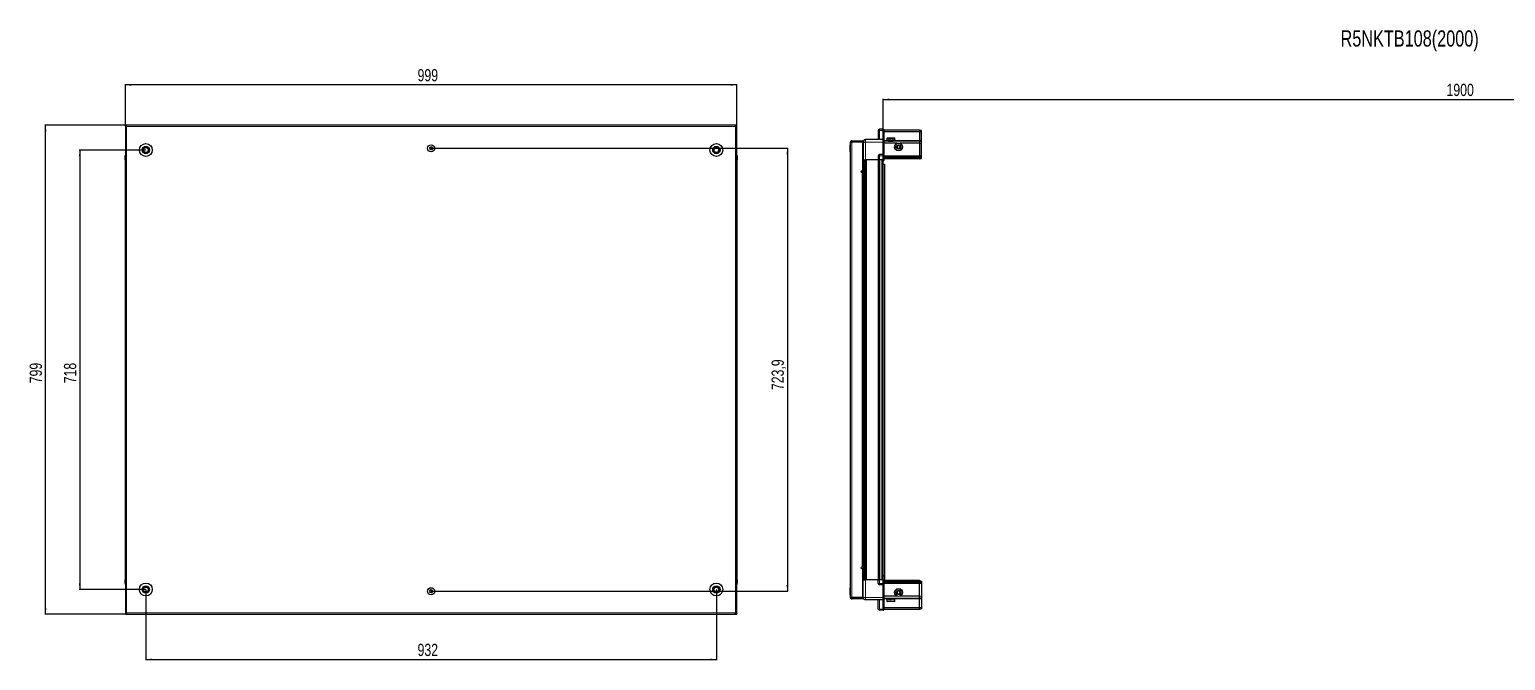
# Model space of a CAD drawing. Header units: millimetres. Extents: x 1415 to 5954, y -1388 to 1732.
# Drawn here: x 1415 to 3826, y 701 to 1732 of the extents above; entities that cross this region are included whole.
import ezdxf

# ---------------------------------------------------------------- set-up
doc = ezdxf.new("R2010")
doc.units = ezdxf.units.MM
doc.layers.add('FORMAT', color=7, linetype='Continuous')
doc.styles.add('SLDTEXTSTYLE0', font='TXT', dxfattribs={"width": 0.75})
doc.dimstyles.new('SLDDIMSTYLE0', dxfattribs={"dimtxt": 20, "dimasz": 10, "dimexe": 0, "dimexo": 0.0625, "dimgap": 5, "dimtad": 2, "dimdec": 1, "dimrnd": 1e-09, "dimzin": 12, "dimdsep": 46, "dimtxsty": 'SLDTEXTSTYLE0', "dimsah": 1, "dimcen": 0.09, "dimadec": 0, "dimazin": 3, "dimtfac": 1, "dimtofl": 0, "dimtmove": 0, "dimatfit": 3, "dimfxl": 0, "dimfrac": 2, "dimtolj": 1, "dimtzin": 12, "dimarcsym": 0})

# ---------------------------------------------------------------- blocks, each defined once
blk = doc.blocks.new('_D')
at = {"layer": 'FORMAT'}
for p, q in [((1571.3, 1575.8), (1439.8, 1575.8)), ((1440.8, 776.8), (1440.8, 1575.8)), ((1571.3, 776.8), (1439.8, 776.8))]:
    blk.add_line(p, q, dxfattribs=at)
for points in [[(1440.8, 1575.8), (1439.3, 1565.8), (1442.4, 1565.8)], [(1440.8, 776.8), (1442.4, 786.8), (1439.3, 786.8)]]:
    blk.add_solid(points, dxfattribs=at)
at = {"layer": 'FORMAT', "insert": (1415, 1154.2), "char_height": 20, "attachment_point": 1, "rotation": 90, "style": 'SLDTEXTSTYLE0'}
blk.add_mtext('799', dxfattribs=at)
blk = doc.blocks.new('_D_1')
at = {"layer": 'FORMAT'}
for p, q in [((1571.3, 1575.8), (1571.3, 1642.8)), ((2570.3, 1641.8), (1571.3, 1641.8)), ((2570.3, 1575.8), (2570.3, 1642.8))]:
    blk.add_line(p, q, dxfattribs=at)
for points in [[(1571.3, 1641.8), (1581.3, 1640.3), (1581.3, 1643.4)], [(2570.3, 1641.8), (2560.3, 1643.4), (2560.3, 1640.3)]]:
    blk.add_solid(points, dxfattribs=at)
at = {"layer": 'FORMAT', "insert": (2048.7, 1667.6), "char_height": 20, "attachment_point": 1, "style": 'SLDTEXTSTYLE0'}
blk.add_mtext('999', dxfattribs=at)
blk = doc.blocks.new('_D_2')
at = {"layer": 'FORMAT'}
for p, q in [((1604.8, 817.3), (1604.8, 701.8)), ((2536.8, 817.3), (2536.8, 701.8)), ((1604.8, 702.8), (2536.8, 702.8))]:
    blk.add_line(p, q, dxfattribs=at)
for points in [[(1604.8, 702.8), (1614.8, 701.3), (1614.8, 704.4)], [(2536.8, 702.8), (2526.8, 704.4), (2526.8, 701.3)]]:
    blk.add_solid(points, dxfattribs=at)
at = {"layer": 'FORMAT', "insert": (2048.7, 728.6), "char_height": 20, "attachment_point": 1, "style": 'SLDTEXTSTYLE0'}
blk.add_mtext('932', dxfattribs=at)
blk = doc.blocks.new('_D_3')
at = {"layer": 'FORMAT'}
for p, q in [((2070.8, 1538.3), (2653.8, 1538.3)), ((2652.8, 1538.3), (2652.8, 814.5)), ((2070.8, 814.5), (2653.8, 814.5))]:
    blk.add_line(p, q, dxfattribs=at)
for points in [[(2652.8, 1538.3), (2651.3, 1528.3), (2654.4, 1528.3)], [(2652.8, 814.5), (2654.4, 824.5), (2651.3, 824.5)]]:
    blk.add_solid(points, dxfattribs=at)
at = {"layer": 'FORMAT', "insert": (2627, 1143.1), "char_height": 20, "attachment_point": 1, "rotation": 90, "style": 'SLDTEXTSTYLE0'}
blk.add_mtext('723,9', dxfattribs=at)
blk = doc.blocks.new('_D_4')
at = {"layer": 'FORMAT'}
for p, q in [((1604.8, 1535.3), (1495.8, 1535.3)), ((1496.8, 1535.3), (1496.8, 817.3)), ((1604.8, 817.3), (1495.8, 817.3))]:
    blk.add_line(p, q, dxfattribs=at)
for points in [[(1496.8, 1535.3), (1495.3, 1525.3), (1498.4, 1525.3)], [(1496.8, 817.3), (1498.4, 827.3), (1495.3, 827.3)]]:
    blk.add_solid(points, dxfattribs=at)
at = {"layer": 'FORMAT', "insert": (1471, 1154.2), "char_height": 20, "attachment_point": 1, "rotation": 90, "style": 'SLDTEXTSTYLE0'}
blk.add_mtext('718', dxfattribs=at)
blk = doc.blocks.new('_D_5')
at = {"layer": 'FORMAT'}
for p, q in [((2809.3, 1519.3), (2809.3, 1618.8)), ((2809.3, 1617.8), (4709.3, 1617.8)), ((4709.3, 1519.3), (4709.3, 1618.8))]:
    blk.add_line(p, q, dxfattribs=at)
for points in [[(2809.3, 1617.8), (2819.3, 1616.3), (2819.3, 1619.4)], [(4709.3, 1617.8), (4699.3, 1619.4), (4699.3, 1616.3)]]:
    blk.add_solid(points, dxfattribs=at)
at = {"layer": 'FORMAT', "insert": (3729.7, 1643.6), "char_height": 20, "attachment_point": 1, "style": 'SLDTEXTSTYLE0'}
blk.add_mtext('1900', dxfattribs=at)

msp = doc.modelspace()

# ---------------------------------------------------------------- linework, layer by layer
at = {"color": 7, "linetype": 'Continuous', "lineweight": 25}
for p, q in [((1571.32, 1574.32), (1571.32, 1575.82)), ((1573.42, 1575.82), (1571.32, 1575.82)), ((1571.32, 1574.32), (1573.42, 1574.32)), ((1571.32, 1574.32), (1571.32, 1573.72)), ((1571.32, 1573.72), (1571.32, 778.92)), ((1571.32, 1573.72), (1573.42, 1573.72)), ((2568.22, 1575.82), (1573.42, 1575.82)), ((1573.42, 1575.82), (1573.42, 1573.72)), ((2568.22, 1573.72), (2568.22, 1575.82)), ((2570.32, 1575.82), (2568.22, 1575.82)), ((2568.22, 1574.32), (2570.32, 1574.32)), ((2568.22, 1573.72), (2570.32, 1573.72)), ((2570.32, 1574.32), (2570.32, 1575.82)), ((2570.32, 1573.72), (2570.32, 1574.32)), ((2570.32, 778.92), (2570.32, 1573.72)), ((2809.43, 1569.32), (2803.43, 1569.32)), ((2809.43, 1569.32), (2809.76, 1569.32)), ((2809.43, 1569.32), (2809.43, 1567.32)), ((2810.63, 1568.82), (2809.76, 1569.32)), ((2810.63, 1567.32), (2810.63, 1568.82)), ((2868.93, 1567.82), (2810.63, 1567.82)), ((2868.93, 1567.82), (2868.93, 1565.32)), ((2871.93, 1567.02), (2868.93, 1567.82)), ((2755.93, 1543.96), (2755.63, 1543.96)), ((2755.63, 1532.39), (2755.63, 1543.96)), ((2757.43, 1548.47), (2755.93, 1548.47)), ((2755.93, 1547.97), (2755.93, 1548.47)), ((2755.93, 804.67), (2755.93, 1547.97)), ((2758.03, 1549.07), (2758.03, 1550.57)), ((2758.03, 1550.57), (2758.93, 1550.57)), ((2758.03, 1549.07), (2758.93, 1549.07)), ((2758.03, 1548.57), (2775.43, 1548.57)), ((2758.93, 1550.57), (2775.43, 1550.57)), ((2758.93, 1549.07), (2758.93, 1550.57)), ((2758.93, 1549.07), (2775.43, 1549.07)), ((2775.43, 1549.07), (2775.43, 1550.57)), ((2776.93, 1548.57), (2775.43, 1548.57)), ((2775.43, 1548.57), (2775.43, 1501.07)), ((2776.93, 1548.32), (2776.93, 1519.32)), ((2809.43, 1552.32), (2780.43, 1552.32)), ((2801.43, 1567.32), (2801.43, 1552.32)), ((2809.43, 1552.52), (2809.43, 1567.32)), ((2809.43, 1552.52), (2809.43, 1567.32)), ((2809.43, 1552.32), (2809.43, 1552.52)), ((2809.43, 1552.32), (2810.63, 1552.32)), ((2809.43, 1548.32), (2809.43, 1552.32)), ((2809.43, 1528.02), (2809.43, 1548.32)), ((2810.63, 1567.32), (2810.63, 1552.52)), ((2868.93, 1565.32), (2810.63, 1565.32)), ((2810.63, 1552.52), (2810.63, 1552.32)), ((2810.63, 1552.32), (2810.63, 1548.32)), ((2868.93, 1549.82), (2810.63, 1549.82)), ((2810.63, 1548.32), (2810.63, 1528.02)), ((2831.93, 1546.32), (2810.63, 1546.32)), ((2815.43, 1554.22), (2815.43, 1551.82)), ((2815.43, 1551.82), (2815.43, 1551.32)), ((2815.43, 1551.32), (2815.56, 1551.32)), ((2815.75, 1551.82), (2815.56, 1551.82)), ((2815.56, 1551.82), (2815.56, 1551.32)), ((2815.56, 1551.32), (2815.75, 1551.32)), ((2815.75, 1551.82), (2815.75, 1551.32)), ((2815.75, 1551.32), (2816.28, 1551.32)), ((2816.23, 1555.02), (2823.39, 1555.02)), ((2816.68, 1551.82), (2816.28, 1551.82)), ((2816.28, 1551.82), (2816.28, 1551.32)), ((2816.28, 1551.32), (2816.68, 1551.32)), ((2816.68, 1551.82), (2816.68, 1551.32)), ((2816.68, 1551.32), (2817.55, 1551.32)), ((2817.53, 1551.32), (2817.53, 1551.22)), ((2817.53, 1551.22), (2826.33, 1551.22)), ((2818.12, 1551.82), (2817.55, 1551.82)), ((2817.55, 1551.82), (2817.55, 1551.32)), ((2817.55, 1551.32), (2818.12, 1551.32)), ((2817.93, 1550.82), (2818.62, 1550.34)), ((2817.93, 1550.82), (2822.96, 1550.82)), ((2818.62, 1550.34), (2817.93, 1549.86)), ((2817.93, 1549.86), (2817.93, 1549.82)), ((2817.93, 1549.86), (2822.96, 1549.86)), ((2818.12, 1551.82), (2818.12, 1551.32)), ((2818.12, 1551.32), (2819.25, 1551.32)), ((2818.62, 1550.34), (2822.78, 1550.34)), ((2819.94, 1551.82), (2819.25, 1551.82)), ((2819.25, 1551.82), (2819.25, 1551.32)), ((2819.25, 1551.32), (2819.94, 1551.32)), ((2819.94, 1551.82), (2819.94, 1551.32)), ((2819.94, 1551.32), (2821.21, 1551.32)), ((2821.95, 1551.82), (2821.21, 1551.82)), ((2821.21, 1551.82), (2821.21, 1551.32)), ((2821.21, 1551.32), (2821.44, 1551.32)), ((2821.44, 1551.82), (2821.44, 1551.32)), ((2821.94, 1551.82), (2821.94, 1551.32)), ((2821.94, 1551.32), (2821.95, 1551.32)), ((2821.95, 1551.82), (2821.95, 1551.32)), ((2821.95, 1551.32), (2823.24, 1551.32)), ((2822.78, 1550.34), (2825.24, 1550.34)), ((2822.96, 1550.82), (2825.93, 1550.82)), ((2822.96, 1549.86), (2825.93, 1549.86)), ((2823.95, 1551.82), (2823.24, 1551.82)), ((2823.24, 1551.82), (2823.24, 1551.32)), ((2823.3, 1551.82), (2823.3, 1551.32)), ((2823.3, 1551.32), (2823.95, 1551.32)), ((2823.39, 1555.02), (2827.63, 1555.02)), ((2823.95, 1551.82), (2823.95, 1551.32)), ((2823.95, 1551.32), (2825.14, 1551.32)), ((2825.76, 1551.82), (2825.14, 1551.82)), ((2825.14, 1551.82), (2825.14, 1551.32)), ((2825.14, 1551.32), (2825.76, 1551.32)), ((2825.24, 1550.34), (2825.93, 1550.82)), ((2825.93, 1549.86), (2825.24, 1550.34)), ((2825.76, 1551.82), (2825.76, 1551.32)), ((2825.76, 1551.32), (2826.73, 1551.32)), ((2825.93, 1549.82), (2825.93, 1549.86)), ((2826.33, 1551.22), (2826.33, 1551.32)), ((2827.2, 1551.82), (2826.73, 1551.82)), ((2826.73, 1551.82), (2826.73, 1551.32)), ((2826.73, 1551.32), (2827.2, 1551.32)), ((2827.2, 1551.82), (2827.2, 1551.32)), ((2827.2, 1551.32), (2827.85, 1551.32)), ((2828.11, 1551.82), (2827.85, 1551.82)), ((2827.85, 1551.82), (2827.85, 1551.32)), ((2827.85, 1551.32), (2828.11, 1551.32)), ((2828.11, 1551.82), (2828.11, 1551.32)), ((2828.11, 1551.32), (2828.39, 1551.32)), ((2828.43, 1551.82), (2828.39, 1551.82)), ((2828.39, 1551.82), (2828.39, 1551.32)), ((2828.39, 1551.32), (2828.43, 1551.32)), ((2828.43, 1551.82), (2828.43, 1554.22)), ((2828.43, 1551.82), (2828.43, 1551.32)), ((2868.93, 1546.32), (2836.93, 1546.32)), ((2868.93, 1565.32), (2868.93, 1550.82)), ((2871.93, 1565.17), (2868.93, 1565.32)), ((2868.93, 1550.82), (2868.93, 1549.82)), ((2868.93, 1549.82), (2868.93, 1546.32)), ((2871.93, 1549.02), (2868.93, 1549.82)), ((2868.93, 1546.32), (2868.93, 1525.82)), ((2868.93, 1546.32), (2871.93, 1545.99)), ((2871.93, 1565.17), (2871.93, 1567.02)), ((2871.93, 1550.82), (2871.93, 1565.17)), ((2871.93, 1549.02), (2871.93, 1550.82)), ((2871.93, 1545.99), (2871.93, 1549.02)), ((2871.93, 1525.82), (2871.93, 1545.99)), ((1570.82, 1525.82), (1570.82, 1519.32)), ((1570.82, 1519.32), (1570.82, 1525.82)), ((1570.82, 1519.32), (1570.82, 1519.32)), ((1571.32, 1519.32), (1570.82, 1519.32)), ((1570.97, 1519.32), (1570.97, 833.32)), ((2570.32, 1527.15), (2570.32, 1527.15)), ((2570.32, 1519.32), (2570.82, 1519.32)), ((2570.67, 833.32), (2570.67, 1519.32)), ((2570.82, 1525.82), (2570.82, 1519.32)), ((2570.82, 1519.32), (2570.82, 1525.82)), ((2570.82, 1519.32), (2570.82, 1519.32)), ((2570.82, 1519.32), (2570.82, 1519.32)), ((2755.63, 1532.39), (2755.93, 1532.39)), ((2775.43, 1522.07), (2776.93, 1522.07)), ((2776.93, 1519.32), (2775.43, 1519.32)), ((2777.58, 833.32), (2777.58, 1519.32)), ((2779.37, 1519.32), (2779.37, 833.32)), ((2779.4, 1519.32), (2779.4, 833.32)), ((2801.43, 1519.32), (2780.43, 1519.32)), ((2801.43, 1525.82), (2801.43, 1519.32)), ((2801.43, 1519.32), (2803.43, 1519.32)), ((2802.08, 833.32), (2802.08, 1519.32)), ((2809.43, 1527.82), (2803.43, 1527.82)), ((2809.43, 1519.32), (2803.43, 1519.32)), ((2809.28, 833.32), (2809.28, 1519.32)), ((2809.43, 1527.82), (2809.43, 1528.02)), ((2809.43, 1527.82), (2809.43, 1525.82)), ((2809.43, 1527.82), (2810.63, 1527.82)), ((2809.43, 1519.32), (2809.43, 1525.82)), ((2809.43, 1519.32), (2809.43, 1525.82)), ((2809.43, 1519.32), (2809.76, 1519.32)), ((2809.43, 1519.32), (2809.43, 1519.32)), ((2809.76, 1519.32), (2809.76, 1525.82)), ((2810.63, 1519.32), (2809.76, 1519.32)), ((2809.76, 1519.32), (2809.76, 1519.32)), ((2810.63, 1528.02), (2810.63, 1527.82)), ((2810.63, 1527.15), (2810.63, 1527.82)), ((2810.63, 1527.15), (2810.63, 1519.32)), ((2868.93, 1524.82), (2810.63, 1524.82)), ((2868.93, 1523.82), (2810.63, 1523.82)), ((2868.93, 1522.32), (2810.63, 1522.32)), ((2868.93, 1520.82), (2810.63, 1520.82)), ((2868.93, 1525.82), (2868.93, 1524.82)), ((2868.93, 1524.82), (2868.93, 1523.82)), ((2868.93, 1524.82), (2871.93, 1524.02)), ((2868.93, 1523.82), (2868.93, 1522.32)), ((2868.93, 1523.82), (2871.93, 1523.28)), ((2868.93, 1522.32), (2871.93, 1522.78)), ((2868.93, 1522.32), (2868.93, 1520.82)), ((2868.93, 1520.82), (2871.93, 1521.63)), ((2871.93, 1524.02), (2871.93, 1525.82)), ((2871.93, 1523.28), (2871.93, 1524.02)), ((2871.93, 1522.78), (2871.93, 1523.28)), ((2871.93, 1521.63), (2871.93, 1522.78)), ((2775.43, 1501.07), (2774.08, 1501.07)), ((2774.08, 1499.07), (2774.83, 1499.07)), ((2774.83, 1499.07), (2776.93, 1499.07)), ((2776.93, 1499.07), (2776.93, 853.57)), ((2809.28, 1512.32), (2811.78, 1512.32)), ((2811.78, 1512.32), (2811.78, 838.82)), ((2774.83, 853.57), (2774.08, 853.57)), ((2774.08, 851.57), (2775.43, 851.57)), ((2776.93, 853.57), (2774.83, 853.57)), ((2775.43, 851.57), (2775.43, 804.07)), ((1570.82, 826.82), (1570.82, 833.32)), ((1570.82, 833.32), (1570.82, 833.32)), ((1570.82, 833.32), (1570.82, 833.32)), ((1570.82, 833.32), (1570.82, 826.82)), ((1571.32, 833.32), (1570.82, 833.32)), ((1571.32, 825.5), (1571.32, 825.5)), ((2570.32, 833.32), (2570.82, 833.32)), ((2570.82, 833.32), (2570.82, 833.32)), ((2570.82, 826.82), (2570.82, 833.32)), ((2570.82, 833.32), (2570.82, 826.82)), ((2755.93, 820.26), (2755.63, 820.26)), ((2755.63, 810.58), (2755.63, 820.26)), ((2776.93, 833.32), (2775.43, 833.32)), ((2776.93, 830.57), (2775.43, 830.57)), ((2776.93, 804.32), (2776.93, 833.32)), ((2801.43, 833.32), (2780.43, 833.32)), ((2801.43, 826.82), (2801.43, 833.32)), ((2801.43, 833.32), (2803.43, 833.32)), ((2809.43, 833.32), (2803.43, 833.32)), ((2809.43, 824.82), (2803.43, 824.82)), ((2811.78, 838.82), (2809.28, 838.82)), ((2809.43, 826.82), (2809.43, 833.32)), ((2809.43, 833.32), (2809.76, 833.32)), ((2809.43, 826.82), (2809.43, 824.82)), ((2809.43, 826.82), (2809.43, 824.82)), ((2809.43, 824.82), (2810.63, 824.82)), ((2809.43, 824.62), (2809.43, 824.82)), ((2809.43, 804.32), (2809.43, 824.62)), ((2809.76, 826.82), (2809.76, 833.32)), ((2809.76, 833.32), (2810.63, 833.32)), ((2810.63, 833.32), (2810.63, 825.5)), ((2868.93, 831.82), (2810.63, 831.82)), ((2868.93, 830.32), (2810.63, 830.32)), ((2868.93, 828.82), (2810.63, 828.82)), ((2868.93, 827.82), (2810.63, 827.82)), ((2810.63, 824.82), (2810.63, 825.5)), ((2810.63, 824.82), (2810.63, 824.62)), ((2810.63, 824.62), (2810.63, 804.32)), ((2811.78, 838.82), (2811.78, 831.82)), ((2868.93, 830.32), (2868.93, 831.82)), ((2868.93, 831.82), (2871.93, 831.02)), ((2868.93, 828.82), (2868.93, 830.32)), ((2868.93, 830.32), (2871.93, 829.87)), ((2868.93, 828.82), (2871.93, 829.37)), ((2868.93, 827.82), (2868.93, 828.82)), ((2868.93, 827.82), (2871.93, 828.63)), ((2868.93, 826.82), (2868.93, 827.82)), ((2868.93, 806.32), (2868.93, 826.82)), ((2871.93, 831.02), (2871.93, 829.87)), ((2871.93, 829.87), (2871.93, 829.37)), ((2871.93, 829.37), (2871.93, 828.63)), ((2871.93, 828.63), (2871.93, 826.82)), ((2871.93, 826.82), (2871.93, 806.66)), ((2755.63, 808.69), (2755.63, 810.58)), ((2755.63, 808.69), (2755.93, 808.69)), ((2755.93, 804.17), (2755.93, 804.67)), ((2757.43, 804.17), (2755.93, 804.17)), ((2775.43, 804.07), (2758.03, 804.07)), ((2758.03, 803.57), (2758.03, 802.07)), ((2758.03, 803.57), (2758.93, 803.57)), ((2758.03, 802.07), (2758.93, 802.07)), ((2758.93, 803.57), (2758.93, 802.07)), ((2775.43, 803.57), (2758.93, 803.57)), ((2775.43, 802.07), (2758.93, 802.07)), ((2775.43, 804.07), (2776.93, 804.07)), ((2775.43, 803.57), (2775.43, 802.07)), ((2809.43, 800.32), (2780.43, 800.32)), ((2801.43, 785.32), (2801.43, 800.32)), ((2809.43, 800.32), (2809.43, 804.32)), ((2809.43, 800.32), (2810.63, 800.32)), ((2809.43, 800.12), (2809.43, 800.32)), ((2809.43, 785.32), (2809.43, 800.12)), ((2831.93, 806.32), (2810.63, 806.32)), ((2810.63, 804.32), (2810.63, 800.32)), ((2868.93, 802.82), (2810.63, 802.82)), ((2810.63, 800.32), (2810.63, 800.12)), ((2810.63, 800.12), (2810.63, 785.32)), ((2815.43, 801.32), (2815.43, 798.42)), ((2815.52, 801.32), (2815.43, 801.32)), ((2815.52, 800.82), (2815.52, 801.32)), ((2815.69, 801.32), (2815.52, 801.32)), ((2815.52, 800.82), (2815.69, 800.82)), ((2815.69, 800.82), (2815.69, 801.32)), ((2816.18, 801.32), (2815.69, 801.32)), ((2816.18, 800.82), (2816.18, 801.32)), ((2816.56, 801.32), (2816.18, 801.32)), ((2816.18, 800.82), (2816.56, 800.82)), ((2816.37, 797.62), (2816.23, 797.62)), ((2827.63, 797.62), (2816.37, 797.62)), ((2816.56, 800.82), (2816.56, 801.32)), ((2817.4, 801.32), (2816.56, 801.32)), ((2817.4, 800.82), (2817.4, 801.32)), ((2817.96, 801.32), (2817.4, 801.32)), ((2817.4, 800.82), (2817.96, 800.82)), ((2817.53, 801.42), (2817.53, 801.32)), ((2822.92, 801.42), (2817.53, 801.42)), ((2817.93, 802.82), (2817.93, 802.79)), ((2817.93, 802.79), (2818.62, 802.31)), ((2818.03, 802.79), (2817.93, 802.79)), ((2818.62, 802.31), (2817.93, 801.82)), ((2818.03, 801.82), (2817.93, 801.82)), ((2817.96, 800.82), (2817.96, 801.32)), ((2819.06, 801.32), (2817.96, 801.32)), ((2825.93, 802.79), (2818.03, 802.79)), ((2825.93, 801.82), (2818.03, 801.82)), ((2818.7, 802.31), (2818.62, 802.31)), ((2825.24, 802.31), (2818.7, 802.31)), ((2819.06, 800.82), (2819.06, 801.32)), ((2819.74, 801.32), (2819.06, 801.32)), ((2819.06, 800.82), (2819.74, 800.82)), ((2819.74, 800.82), (2819.74, 801.32)), ((2821, 801.32), (2819.74, 801.32)), ((2821, 800.82), (2821, 801.32)), ((2821.3, 801.32), (2821, 801.32)), ((2821, 800.82), (2821.74, 800.82)), ((2821.3, 800.82), (2821.3, 801.32)), ((2821.74, 800.82), (2821.74, 801.32)), ((2823.04, 801.32), (2821.74, 801.32)), ((2826.33, 801.42), (2822.92, 801.42)), ((2823.04, 800.82), (2823.04, 801.32)), ((2823.04, 800.82), (2823.76, 800.82)), ((2823.17, 800.82), (2823.17, 801.32)), ((2823.76, 801.32), (2823.17, 801.32)), ((2823.76, 800.82), (2823.76, 801.32)), ((2824.96, 801.32), (2823.76, 801.32)), ((2824.96, 800.82), (2824.96, 801.32)), ((2825.59, 801.32), (2824.96, 801.32)), ((2824.96, 800.82), (2825.59, 800.82)), ((2825.24, 802.31), (2825.93, 802.79)), ((2825.93, 801.82), (2825.24, 802.31)), ((2825.59, 800.82), (2825.59, 801.32)), ((2826.59, 801.32), (2825.59, 801.32)), ((2825.93, 802.79), (2825.93, 802.82)), ((2826.33, 801.32), (2826.33, 801.42)), ((2826.59, 800.82), (2826.59, 801.32)), ((2827.07, 801.32), (2826.59, 801.32)), ((2826.59, 800.82), (2827.07, 800.82)), ((2827.07, 800.82), (2827.07, 801.32)), ((2827.76, 801.32), (2827.07, 801.32)), ((2827.76, 800.82), (2827.76, 801.32)), ((2828.05, 801.32), (2827.76, 801.32)), ((2827.76, 800.82), (2828.05, 800.82)), ((2828.05, 800.82), (2828.05, 801.32)), ((2828.36, 801.32), (2828.05, 801.32)), ((2828.36, 800.82), (2828.36, 801.32)), ((2828.42, 801.32), (2828.36, 801.32)), ((2828.36, 800.82), (2828.42, 800.82)), ((2828.42, 800.82), (2828.42, 801.32)), ((2828.43, 801.32), (2828.42, 801.32)), ((2828.43, 798.42), (2828.43, 801.32)), ((2868.93, 806.32), (2836.93, 806.32)), ((2868.93, 806.32), (2871.93, 806.66)), ((2868.93, 802.82), (2868.93, 806.32)), ((2871.93, 803.63), (2868.93, 802.82)), ((2868.93, 801.82), (2868.93, 802.82)), ((2868.93, 787.32), (2868.93, 801.82)), ((2871.93, 806.66), (2871.93, 803.63)), ((2871.93, 803.63), (2871.93, 801.82)), ((2871.93, 801.82), (2871.93, 787.48)), ((1573.42, 778.92), (1571.32, 778.92)), ((1571.32, 778.92), (1571.32, 778.32)), ((1571.32, 778.32), (1571.32, 776.82)), ((1573.42, 778.32), (1571.32, 778.32)), ((1571.32, 776.82), (1573.42, 776.82)), ((1573.42, 778.92), (1573.42, 776.82)), ((1573.42, 776.82), (2568.22, 776.82)), ((2570.32, 778.92), (2568.22, 778.92)), ((2568.22, 776.82), (2568.22, 778.92)), ((2570.32, 778.32), (2568.22, 778.32)), ((2568.22, 776.82), (2570.32, 776.82)), ((2570.32, 778.32), (2570.32, 778.92)), ((2570.32, 778.32), (2570.32, 776.82)), ((2809.43, 783.32), (2803.43, 783.32)), ((2809.43, 785.32), (2809.43, 783.32)), ((2809.43, 783.32), (2809.76, 783.32)), ((2809.43, 783.32), (2809.43, 783.32)), ((2809.43, 783.32), (2809.76, 783.32)), ((2809.76, 783.32), (2810.63, 783.82)), ((2809.76, 783.32), (2810.63, 783.82)), ((2868.93, 787.32), (2810.63, 787.32)), ((2810.63, 783.82), (2810.63, 785.32)), ((2868.93, 784.82), (2810.63, 784.82)), ((2871.93, 787.48), (2868.93, 787.32)), ((2868.93, 784.82), (2868.93, 787.32)), ((2871.93, 785.63), (2868.93, 784.82)), ((2871.93, 787.48), (2871.93, 785.63))]:
    msp.add_line(p, q, dxfattribs=at)
at = {"color": 8, "linetype": 'Continuous', "lineweight": 18}
for p, q in [((1573.42, 1573.72), (1573.42, 778.92)), ((2568.22, 1573.72), (1573.42, 1573.72)), ((2568.22, 778.92), (2568.22, 1573.72)), ((2803.43, 1567.32), (2803.43, 1569.32)), ((2758.03, 1548.57), (2758.03, 804.07)), ((2780.43, 1519.32), (2780.43, 1548.32)), ((2809.43, 1548.32), (2780.43, 1548.32)), ((2803.43, 1567.32), (2801.43, 1567.32)), ((2803.43, 1552.32), (2803.43, 1567.32)), ((2809.43, 1567.32), (2803.43, 1567.32)), ((2809.43, 1567.32), (2810.63, 1567.32)), ((2809.43, 1552.52), (2810.63, 1552.52)), ((2809.43, 1548.32), (2810.63, 1548.32)), ((2817.93, 1550.82), (2810.63, 1550.82)), ((2815.43, 1554.22), (2823.6, 1554.22)), ((2823.6, 1554.22), (2828.43, 1554.22)), ((2868.93, 1550.82), (2825.93, 1550.82)), ((2871.93, 1550.82), (2868.93, 1550.82)), ((1571.32, 1525.82), (1570.82, 1525.82)), ((2570.32, 1525.82), (2570.82, 1525.82)), ((2776.93, 1499.07), (2776.93, 1519.32)), ((2778.16, 1519.32), (2778.16, 833.32)), ((2780.61, 833.32), (2780.61, 1519.32)), ((2782.02, 1519.32), (2782.02, 833.32)), ((2801.43, 1525.82), (2803.43, 1525.82)), ((2801.43, 833.32), (2801.43, 1519.32)), ((2803.43, 1525.82), (2803.43, 1527.82)), ((2803.43, 1519.32), (2803.43, 1525.82)), ((2809.43, 1525.82), (2803.43, 1525.82)), ((2804.08, 833.32), (2804.08, 1519.32)), ((2807.28, 833.32), (2807.28, 1519.32)), ((2809.43, 1528.02), (2810.63, 1528.02)), ((2809.43, 1525.82), (2809.76, 1525.82)), ((2809.43, 1519.32), (2809.76, 1519.32)), ((2868.93, 1525.82), (2810.63, 1525.82)), ((2868.93, 1525.82), (2871.93, 1525.82)), ((2774.83, 853.57), (2774.83, 1499.07)), ((2776.93, 833.32), (2776.93, 853.57)), ((1571.32, 826.82), (1570.82, 826.82)), ((2570.32, 826.82), (2570.82, 826.82)), ((2780.43, 833.32), (2780.43, 804.32)), ((2801.43, 826.82), (2803.43, 826.82)), ((2803.43, 833.32), (2803.43, 826.82)), ((2803.43, 826.82), (2803.43, 824.82)), ((2809.43, 826.82), (2803.43, 826.82)), ((2809.43, 826.82), (2809.76, 826.82)), ((2810.63, 824.62), (2809.43, 824.62)), ((2868.93, 826.82), (2810.63, 826.82)), ((2868.93, 826.82), (2871.93, 826.82)), ((2809.43, 804.32), (2780.43, 804.32)), ((2803.43, 800.32), (2803.43, 785.32)), ((2809.43, 804.32), (2810.63, 804.32)), ((2810.63, 800.12), (2809.43, 800.12)), ((2817.93, 801.82), (2810.63, 801.82)), ((2815.59, 798.42), (2815.43, 798.42)), ((2828.43, 798.42), (2815.59, 798.42)), ((2868.93, 801.82), (2825.93, 801.82)), ((2871.93, 801.82), (2868.93, 801.82)), ((1573.42, 778.92), (2568.22, 778.92)), ((2803.43, 785.32), (2801.43, 785.32)), ((2803.43, 785.32), (2803.43, 783.32)), ((2809.43, 785.32), (2803.43, 785.32)), ((2809.43, 785.32), (2810.63, 785.32))]:
    msp.add_line(p, q, dxfattribs=at)
at = {"color": 7, "linetype": 'Continuous', "lineweight": 25}
for centre, radius in [((1604.82, 1535.32), 10.5), ((2070.82, 1538.17), 5.79), ((2536.82, 1535.32), 10.5), ((2834.43, 1540.32), 6.5), ((2834.43, 1540.32), 3.46), ((1604.82, 1535.32), 6), ((1604.82, 1535.32), 3.9), ((2070.82, 1538.17), 1.85), ((2536.82, 1535.32), 6), ((2536.82, 1535.32), 3.9), ((1604.82, 817.32), 10.5), ((1604.82, 817.32), 6), ((1604.82, 817.32), 3.9), ((2070.82, 814.47), 5.79), ((2536.82, 817.32), 10.5), ((2536.82, 817.32), 6), ((2536.82, 817.32), 3.9), ((2070.82, 814.47), 1.85), ((2834.43, 812.32), 6.5), ((2834.43, 812.32), 3.46)]:
    msp.add_circle(centre, radius, dxfattribs=at)
at = {"color": 8, "linetype": 'Continuous', "lineweight": 18}
for centre in [(2834.43, 1540.32), (2834.43, 812.32)]:
    msp.add_circle(centre, 5.7, dxfattribs=at)
at = {"color": 7, "linetype": 'Continuous', "lineweight": 25}
for centre, radius, start, end in [((2803.43, 1567.32), 2, 90, 180), ((2757.93, 1548.07), 0.5, 90, 117.7907), ((2775.33, 1548.47), 0.6, 9.59407, 90), ((2775.33, 1548.47), 2.1, 32.2369, 87.2706), ((2816.23, 1554.22), 0.8, 90, 180), ((2817.53, 1550.82), 0.4, 0, 90), ((2826.33, 1550.82), 0.4, 90, 180), ((2827.63, 1554.22), 0.8, 0, 90), ((1572.82, 1525.82), 2, 138.57492, 180), ((1572.82, 1525.82), 2, 138.59038, 180), ((1604.82, 1535.32), 4.62, 120, 180), ((1604.82, 1535.32), 4.62, 180, 240), ((1604.82, 1535.32), 4.62, 60, 120), ((1604.82, 1535.32), 4.62, 240, 300), ((1604.82, 1535.32), 4.62, 0, 60), ((1604.82, 1535.32), 4.62, 300, 0), ((2536.82, 1535.32), 4.62, 120, 180), ((2536.82, 1535.32), 4.62, 180, 240), ((2536.82, 1535.32), 4.62, 60, 120), ((2536.82, 1535.32), 4.62, 240, 300), ((2536.82, 1535.32), 4.62, 360, 60), ((2536.82, 1535.32), 4.62, 300, 360), ((2568.82, 1525.82), 2, 33.78451, 41.40962), ((2568.82, 1525.82), 2, 0, 41.40962), ((2568.82, 1525.82), 2, 0, 19.56674), ((2803.43, 1525.82), 2, 90, 180), ((2806.78, 1521.97), 5, 300, 346.70293), ((2834.43, 1540.32), 2.5, 161.00659, 221.00659), ((2834.43, 1540.32), 2.5, 101.00659, 161.00659), ((2834.43, 1540.32), 2.5, 221.00659, 281.00659), ((2834.43, 1540.32), 2.5, 41.00659, 101.00659), ((2834.43, 1540.32), 2.5, 281.00659, 341.00659), ((2834.43, 1540.32), 2.5, 341.00659, 41.00659), ((2774.08, 1500.07), 1, 90, 270), ((2774.08, 852.57), 1, 90, 270), ((1572.82, 826.82), 2, 180, 199.56674), ((1572.82, 826.82), 2, 180, 221.40962), ((1572.82, 826.82), 2, 213.78451, 221.40962), ((1604.82, 817.32), 4.62, 120, 180), ((1604.82, 817.32), 4.62, 60, 120), ((1604.82, 817.32), 4.62, 0, 60), ((2536.82, 817.32), 4.62, 120, 180), ((2536.82, 817.32), 4.62, 60, 120), ((2536.82, 817.32), 4.62, 360, 60), ((2568.82, 826.82), 2, 318.59038, 0), ((2803.43, 826.82), 2, 180, 270), ((1604.82, 817.32), 4.62, 180, 240), ((1604.82, 817.32), 4.62, 240, 300), ((1604.82, 817.32), 4.62, 300, 0), ((2536.82, 817.32), 4.62, 180, 240), ((2536.82, 817.32), 4.62, 240, 300), ((2536.82, 817.32), 4.62, 300, 360), ((2757.93, 804.57), 0.5, 243.58436, 270), ((2775.33, 804.17), 0.6, 270, 350.40593), ((2775.33, 804.17), 2.1, 272.7294, 327.8305), ((2816.23, 798.42), 0.8, 180, 270), ((2817.53, 801.82), 0.4, 270, 360), ((2826.33, 801.82), 0.4, 180, 270), ((2827.63, 798.42), 0.8, 270, 0), ((2834.43, 812.32), 2.5, 127.98423, 187.98423), ((2834.43, 812.32), 2.5, 187.98423, 247.98423), ((2834.43, 812.32), 2.5, 67.98423, 127.98423), ((2834.43, 812.32), 2.5, 247.98423, 307.98423), ((2834.43, 812.32), 2.5, 7.98423, 67.98423), ((2834.43, 812.32), 2.5, 307.98423, 7.98423), ((2803.43, 785.32), 2, 180, 270)]:
    msp.add_arc(centre, radius, start, end, dxfattribs=at)
for centre, start_param, end_param in [((2813.22, 1525.82), 2.4188584, 3.1415927), ((2813.22, 826.82), 3.1415927, 3.8643269)]:
    msp.add_ellipse(centre, major_axis=(3.46, 0), ratio=0.5773503, start_param=start_param, end_param=end_param, dxfattribs=at)
for points, knots in [([(2758.03, 1550.57), (2757.77, 1550.55), (2757.28, 1550.49), (2756.64, 1550.1), (2756.17, 1549.54), (2755.95, 1548.96), (2755.93, 1548.6), (2755.93, 1548.47)], [0, 0, 0, 0, 0.2302553, 0.4485219, 0.6667858, 0.8850496, 1, 1, 1, 1]), ([(2755.93, 1547.97), (2755.95, 1548.02), (2756, 1548.11), (2756.4, 1548.24), (2756.95, 1548.37), (2757.53, 1548.48), (2757.9, 1548.55), (2758.03, 1548.57)], [0, 0, 0, 0, 0.23025534, 0.4485219, 0.6667858, 0.88504963, 1, 1, 1, 1]), ([(2780.43, 1552.32), (2779.99, 1552.28), (2779.31, 1552.2), (2778.49, 1551.77), (2777.93, 1551.32), (2777.48, 1550.76), (2777.04, 1549.94), (2776.97, 1549.26), (2776.93, 1548.82)], [0, 0, 0, 0, 0.2394568, 0.3683607, 0.5, 0.6316393, 0.7605432, 1, 1, 1, 1]), ([(2776.93, 1548.82), (2776.93, 1548.82), (2776.93, 1548.8), (2776.93, 1548.69), (2776.93, 1548.52), (2776.93, 1548.39), (2776.93, 1548.32)], [0, 0, 0, 0, 0.2493943, 0.5003335, 0.7501667, 1, 1, 1, 1]), ([(1600.2, 1535.32), (1600.53, 1535.9), (1601.1, 1536.88), (1601.92, 1538.3), (1602.33, 1539.01), (1602.51, 1539.32)], [0, 0, 0, 0, 0.4391308, 0.7513783, 1, 1, 1, 1]), ([(1602.51, 1531.32), (1602.18, 1531.9), (1601.61, 1532.88), (1600.79, 1534.3), (1600.38, 1535.01), (1600.2, 1535.32)], [0, 0, 0, 0, 0.4391308, 0.7513783, 1, 1, 1, 1]), ([(1602.51, 1539.32), (1602.71, 1539.32), (1603.42, 1539.32), (1604.72, 1539.32), (1606.11, 1539.32), (1606.86, 1539.32), (1607.13, 1539.32)], [0, 0, 0, 0, 0.1393293, 0.4852696, 0.8163565, 1, 1, 1, 1]), ([(1607.13, 1531.32), (1606.86, 1531.32), (1606.11, 1531.32), (1604.72, 1531.32), (1603.42, 1531.32), (1602.71, 1531.32), (1602.51, 1531.32)], [0, 0, 0, 0, 0.1836435, 0.5147304, 0.8606707, 1, 1, 1, 1]), ([(1607.13, 1539.32), (1607.46, 1538.75), (1608.03, 1537.77), (1608.85, 1536.35), (1609.26, 1535.64), (1609.44, 1535.32)], [0, 0, 0, 0, 0.4391308, 0.7513783, 1, 1, 1, 1]), ([(1609.44, 1535.32), (1609.11, 1534.75), (1608.54, 1533.77), (1607.72, 1532.35), (1607.31, 1531.64), (1607.13, 1531.32)], [0, 0, 0, 0, 0.4391308, 0.7513783, 1, 1, 1, 1]), ([(2068.73, 1540.04), (2068.72, 1540.03), (2068.71, 1540), (2068.71, 1539.95), (2068.73, 1539.8), (2068.87, 1539.44), (2069.06, 1538.94), (2068.96, 1538.31), (2068.64, 1537.91), (2068.36, 1537.63), (2068.21, 1537.45), (2068.16, 1537.36), (2068.15, 1537.32), (2068.16, 1537.29), (2068.18, 1537.26), (2068.24, 1537.22), (2068.5, 1537.15), (2068.97, 1537.09), (2069.64, 1536.85), (2069.96, 1536.21), (2070.06, 1535.75), (2070.16, 1535.5), (2070.21, 1535.45), (2070.24, 1535.43), (2070.27, 1535.43), (2070.31, 1535.44), (2070.34, 1535.46), (2070.41, 1535.51), (2070.56, 1535.68), (2070.8, 1535.98), (2071.17, 1536.34), (2071.78, 1536.51), (2072.3, 1536.38), (2072.68, 1536.28), (2072.83, 1536.27), (2072.89, 1536.29), (2072.91, 1536.31), (2072.93, 1536.34), (2072.93, 1536.4), (2072.91, 1536.54), (2072.77, 1536.9), (2072.58, 1537.41), (2072.68, 1538.04), (2073, 1538.44), (2073.28, 1538.72), (2073.43, 1538.9), (2073.48, 1538.98), (2073.49, 1539.03), (2073.48, 1539.06), (2073.46, 1539.08), (2073.4, 1539.13), (2073.14, 1539.2), (2072.67, 1539.25), (2072, 1539.5), (2071.68, 1540.13), (2071.58, 1540.6), (2071.48, 1540.85), (2071.43, 1540.9), (2071.4, 1540.91), (2071.37, 1540.92), (2071.33, 1540.91), (2071.3, 1540.89), (2071.23, 1540.84), (2071.08, 1540.67), (2070.84, 1540.37), (2070.47, 1540.01), (2069.86, 1539.84), (2069.34, 1539.97), (2068.96, 1540.06), (2068.81, 1540.07), (2068.75, 1540.06), (2068.74, 1540.04), (2068.73, 1540.04)], [0, 0, 0, 0, 0.00200873, 0.00442003, 0.00936469, 0.02552819, 0.06770529, 0.09578618, 0.12464563, 0.1503415, 0.16051935, 0.16339425, 0.16569651, 0.16724481, 0.16887414, 0.1707699, 0.17860577, 0.21199411, 0.24999446, 0.2879948, 0.32138314, 0.32921901, 0.33111477, 0.3327441, 0.3342924, 0.33621663, 0.33853534, 0.3413178, 0.34966197, 0.37535784, 0.40421729, 0.43229818, 0.47447528, 0.49063878, 0.4966691, 0.49844005, 0.5, 0.50200873, 0.50442003, 0.50936469, 0.52552819, 0.56770529, 0.59578618, 0.62464563, 0.6503415, 0.66051935, 0.66339425, 0.66569651, 0.66724481, 0.66887414, 0.6707699, 0.67860577, 0.71199411, 0.74999446, 0.7879948, 0.82138314, 0.82921901, 0.83111477, 0.8327441, 0.8342924, 0.83621663, 0.83853534, 0.8413178, 0.84966197, 0.87535784, 0.90421729, 0.93229818, 0.97447528, 0.99063878, 0.9966691, 0.99844005, 1, 1, 1, 1]), ([(2532.2, 1535.32), (2532.53, 1535.9), (2533.1, 1536.88), (2533.92, 1538.3), (2534.33, 1539.01), (2534.51, 1539.32)], [0, 0, 0, 0, 0.4391308, 0.7513783, 1, 1, 1, 1]), ([(2534.51, 1531.32), (2534.18, 1531.9), (2533.61, 1532.88), (2532.79, 1534.3), (2532.38, 1535.01), (2532.2, 1535.32)], [0, 0, 0, 0, 0.4391308, 0.7513783, 1, 1, 1, 1]), ([(2534.51, 1539.32), (2534.71, 1539.32), (2535.42, 1539.32), (2536.72, 1539.32), (2538.11, 1539.32), (2538.86, 1539.32), (2539.13, 1539.32)], [0, 0, 0, 0, 0.1393293, 0.4852696, 0.8163565, 1, 1, 1, 1]), ([(2539.13, 1531.32), (2538.86, 1531.32), (2538.11, 1531.32), (2536.72, 1531.32), (2535.42, 1531.32), (2534.71, 1531.32), (2534.51, 1531.32)], [0, 0, 0, 0, 0.1836435, 0.5147304, 0.8606707, 1, 1, 1, 1]), ([(2539.13, 1539.32), (2539.46, 1538.75), (2540.03, 1537.77), (2540.85, 1536.35), (2541.26, 1535.64), (2541.44, 1535.32)], [0, 0, 0, 0, 0.4391308, 0.7513783, 1, 1, 1, 1]), ([(2541.44, 1535.32), (2541.11, 1534.75), (2540.54, 1533.77), (2539.72, 1532.35), (2539.31, 1531.64), (2539.13, 1531.32)], [0, 0, 0, 0, 0.4391308, 0.7513783, 1, 1, 1, 1]), ([(2776.93, 1519.32), (2776.96, 1519.32), (2777.04, 1519.32), (2777.65, 1519.32), (2778.53, 1519.32), (2779.52, 1519.32), (2780.17, 1519.32), (2780.43, 1519.32)], [0, 0, 0, 0, 0.2146939, 0.4293877, 0.6440816, 0.8587754, 1, 1, 1, 1]), ([(2831.59, 1539.77), (2831.76, 1540.26), (2832.07, 1541.17), (2832.39, 1542.08), (2832.53, 1542.5)], [0, 0, 0, 0, 0.5346859, 1, 1, 1, 1]), ([(2833.49, 1537.59), (2833.26, 1537.85), (2832.72, 1538.48), (2832.07, 1539.23), (2831.67, 1539.68), (2831.59, 1539.77)], [0, 0, 0, 0, 0.36290056, 0.86687533, 1, 1, 1, 1]), ([(2832.53, 1542.5), (2833.04, 1542.6), (2833.98, 1542.78), (2834.93, 1542.97), (2835.37, 1543.05)], [0, 0, 0, 0, 0.5346859, 1, 1, 1, 1]), ([(2836.32, 1538.14), (2835.81, 1538.05), (2834.87, 1537.86), (2833.92, 1537.68), (2833.49, 1537.59)], [0, 0, 0, 0, 0.5346859, 1, 1, 1, 1]), ([(2835.37, 1543.05), (2835.45, 1542.96), (2835.84, 1542.51), (2836.49, 1541.76), (2837.03, 1541.13), (2837.26, 1540.87)], [0, 0, 0, 0, 0.1331247, 0.6370994, 1, 1, 1, 1]), ([(2837.26, 1540.87), (2837.09, 1540.39), (2836.78, 1539.47), (2836.47, 1538.57), (2836.32, 1538.14)], [0, 0, 0, 0, 0.53468586, 1, 1, 1, 1]), ([(1600.2, 817.32), (1600.53, 817.9), (1601.1, 818.88), (1601.92, 820.3), (1602.33, 821.01), (1602.51, 821.32)], [0, 0, 0, 0, 0.4391308, 0.7513783, 1, 1, 1, 1]), ([(1602.51, 821.32), (1602.71, 821.32), (1603.42, 821.32), (1604.72, 821.32), (1606.11, 821.32), (1606.86, 821.32), (1607.13, 821.32)], [0, 0, 0, 0, 0.1393293, 0.4852696, 0.8163565, 1, 1, 1, 1]), ([(1607.13, 821.32), (1607.46, 820.75), (1608.03, 819.77), (1608.85, 818.35), (1609.26, 817.64), (1609.44, 817.32)], [0, 0, 0, 0, 0.4391308, 0.7513783, 1, 1, 1, 1]), ([(2532.2, 817.32), (2532.53, 817.9), (2533.1, 818.88), (2533.92, 820.3), (2534.33, 821.01), (2534.51, 821.32)], [0, 0, 0, 0, 0.4391308, 0.7513783, 1, 1, 1, 1]), ([(2534.51, 821.32), (2534.71, 821.32), (2535.42, 821.32), (2536.72, 821.32), (2538.11, 821.32), (2538.86, 821.32), (2539.13, 821.32)], [0, 0, 0, 0, 0.1393293, 0.4852696, 0.8163565, 1, 1, 1, 1]), ([(2539.13, 821.32), (2539.46, 820.75), (2540.03, 819.77), (2540.85, 818.35), (2541.26, 817.64), (2541.44, 817.32)], [0, 0, 0, 0, 0.4391308, 0.7513783, 1, 1, 1, 1]), ([(2776.93, 833.32), (2776.96, 833.32), (2777.04, 833.32), (2777.65, 833.32), (2778.53, 833.32), (2779.52, 833.32), (2780.17, 833.32), (2780.43, 833.32)], [0, 0, 0, 0, 0.2146939, 0.4293877, 0.6440816, 0.8587754, 1, 1, 1, 1]), ([(1602.51, 813.32), (1602.18, 813.9), (1601.61, 814.88), (1600.79, 816.3), (1600.38, 817.01), (1600.2, 817.32)], [0, 0, 0, 0, 0.4391308, 0.7513783, 1, 1, 1, 1]), ([(1607.13, 813.32), (1606.86, 813.32), (1606.11, 813.32), (1604.72, 813.32), (1603.42, 813.32), (1602.71, 813.32), (1602.51, 813.32)], [0, 0, 0, 0, 0.1836435, 0.5147304, 0.8606707, 1, 1, 1, 1]), ([(1609.44, 817.32), (1609.11, 816.75), (1608.54, 815.77), (1607.72, 814.35), (1607.31, 813.64), (1607.13, 813.32)], [0, 0, 0, 0, 0.4391308, 0.7513783, 1, 1, 1, 1]), ([(2073.55, 813.83), (2073.55, 813.84), (2073.55, 813.87), (2073.52, 813.92), (2073.43, 814.04), (2073.14, 814.29), (2072.73, 814.64), (2072.52, 815.24), (2072.61, 815.75), (2072.72, 816.13), (2072.77, 816.36), (2072.77, 816.45), (2072.76, 816.49), (2072.73, 816.52), (2072.7, 816.53), (2072.63, 816.54), (2072.37, 816.48), (2071.93, 816.3), (2071.23, 816.2), (2070.64, 816.61), (2070.33, 816.96), (2070.12, 817.13), (2070.05, 817.16), (2070.02, 817.16), (2069.99, 817.15), (2069.97, 817.12), (2069.94, 817.09), (2069.91, 817.01), (2069.86, 816.79), (2069.79, 816.41), (2069.64, 815.92), (2069.19, 815.48), (2068.66, 815.35), (2068.28, 815.25), (2068.15, 815.19), (2068.11, 815.14), (2068.09, 815.11), (2068.09, 815.08), (2068.12, 815.02), (2068.21, 814.91), (2068.5, 814.66), (2068.91, 814.3), (2069.12, 813.71), (2069.03, 813.2), (2068.92, 812.82), (2068.87, 812.59), (2068.87, 812.49), (2068.88, 812.45), (2068.91, 812.43), (2068.94, 812.41), (2069.01, 812.41), (2069.27, 812.47), (2069.71, 812.64), (2070.41, 812.74), (2071, 812.34), (2071.31, 811.98), (2071.52, 811.81), (2071.58, 811.79), (2071.62, 811.79), (2071.65, 811.8), (2071.67, 811.82), (2071.69, 811.86), (2071.73, 811.94), (2071.78, 812.16), (2071.85, 812.53), (2072, 813.03), (2072.45, 813.47), (2072.98, 813.6), (2073.36, 813.7), (2073.49, 813.76), (2073.53, 813.8), (2073.54, 813.82), (2073.55, 813.83)], [0, 0, 0, 0, 0.00200873, 0.00442003, 0.00936469, 0.02552819, 0.06770529, 0.09578618, 0.12464563, 0.1503415, 0.16051935, 0.16339425, 0.16569651, 0.16724481, 0.16887414, 0.1707699, 0.17860577, 0.21199411, 0.24999446, 0.2879948, 0.32138314, 0.32921901, 0.33111477, 0.3327441, 0.3342924, 0.33621663, 0.33853534, 0.3413178, 0.34966197, 0.37535784, 0.40421729, 0.43229818, 0.47447528, 0.49063878, 0.4966691, 0.49844005, 0.5, 0.50200873, 0.50442003, 0.50936469, 0.52552819, 0.56770529, 0.59578618, 0.62464563, 0.6503415, 0.66051935, 0.66339425, 0.66569651, 0.66724481, 0.66887414, 0.6707699, 0.67860577, 0.71199411, 0.74999446, 0.7879948, 0.82138314, 0.82921901, 0.83111477, 0.8327441, 0.8342924, 0.83621663, 0.83853534, 0.8413178, 0.84966197, 0.87535784, 0.90421729, 0.93229818, 0.97447528, 0.99063878, 0.9966691, 0.99844005, 1, 1, 1, 1]), ([(2534.51, 813.32), (2534.18, 813.9), (2533.61, 814.88), (2532.79, 816.3), (2532.38, 817.01), (2532.2, 817.32)], [0, 0, 0, 0, 0.4391308, 0.7513783, 1, 1, 1, 1]), ([(2539.13, 813.32), (2538.86, 813.32), (2538.11, 813.32), (2536.72, 813.32), (2535.42, 813.32), (2534.71, 813.32), (2534.51, 813.32)], [0, 0, 0, 0, 0.1836435, 0.5147304, 0.8606707, 1, 1, 1, 1]), ([(2541.44, 817.32), (2541.11, 816.75), (2540.54, 815.77), (2539.72, 814.35), (2539.31, 813.64), (2539.13, 813.32)], [0, 0, 0, 0, 0.4391308, 0.7513783, 1, 1, 1, 1]), ([(2758.03, 804.07), (2757.77, 804.12), (2757.28, 804.21), (2756.64, 804.34), (2756.17, 804.47), (2755.95, 804.58), (2755.93, 804.65), (2755.93, 804.67)], [0, 0, 0, 0, 0.2302553, 0.4485219, 0.6667858, 0.8850496, 1, 1, 1, 1]), ([(2755.93, 804.17), (2755.95, 803.92), (2756, 803.43), (2756.4, 802.79), (2756.95, 802.32), (2757.53, 802.1), (2757.9, 802.08), (2758.03, 802.07)], [0, 0, 0, 0, 0.2302553, 0.4485219, 0.6667858, 0.8850496, 1, 1, 1, 1]), ([(2776.93, 803.82), (2776.93, 803.83), (2776.93, 803.84), (2776.93, 803.96), (2776.93, 804.13), (2776.93, 804.26), (2776.93, 804.32)], [0, 0, 0, 0, 0.2493943, 0.5003335, 0.7501667, 1, 1, 1, 1]), ([(2780.43, 800.32), (2779.99, 800.37), (2779.31, 800.44), (2778.49, 800.88), (2777.93, 801.33), (2777.48, 801.89), (2777.04, 802.71), (2776.97, 803.38), (2776.93, 803.82)], [0, 0, 0, 0, 0.2394568, 0.3683607, 0.5, 0.6316393, 0.7605432, 1, 1, 1, 1]), ([(2831.75, 813.41), (2832.16, 813.72), (2832.92, 814.32), (2833.67, 814.91), (2834.02, 815.18)], [0, 0, 0, 0, 0.5346859, 1, 1, 1, 1]), ([(2832.15, 810.55), (2832.13, 810.67), (2832.05, 811.26), (2831.91, 812.25), (2831.8, 813.06), (2831.75, 813.41)], [0, 0, 0, 0, 0.1331247, 0.6370994, 1, 1, 1, 1]), ([(2834.83, 809.46), (2834.35, 809.66), (2833.45, 810.02), (2832.56, 810.38), (2832.15, 810.55)], [0, 0, 0, 0, 0.5346859, 1, 1, 1, 1]), ([(2834.02, 815.18), (2834.5, 814.99), (2835.4, 814.63), (2836.29, 814.27), (2836.7, 814.1)], [0, 0, 0, 0, 0.5346859, 1, 1, 1, 1]), ([(2837.1, 811.24), (2836.7, 810.92), (2835.94, 810.33), (2835.18, 809.74), (2834.83, 809.46)], [0, 0, 0, 0, 0.5346859, 1, 1, 1, 1]), ([(2836.7, 814.1), (2836.75, 813.76), (2836.86, 812.94), (2837, 811.96), (2837.08, 811.37), (2837.1, 811.24)], [0, 0, 0, 0, 0.3629006, 0.8668753, 1, 1, 1, 1])]:
    msp.add_open_spline(points, degree=3, knots=knots, dxfattribs=at)
for points in [[(2758.03, 1549.07), (2757.95, 1549.06), (2757.79, 1549.05), (2757.59, 1548.91), (2757.45, 1548.71), (2757.43, 1548.55), (2757.43, 1548.47)], [(2757.43, 804.17), (2757.43, 804.09), (2757.45, 803.94), (2757.59, 803.74), (2757.79, 803.6), (2757.95, 803.58), (2758.03, 803.57)]]:
    msp.add_open_spline(points, degree=3, dxfattribs=at)
at = {"color": 8, "linetype": 'Continuous', "lineweight": 18}
for points, knots in [([(2780.43, 1548.32), (2779.99, 1548.32), (2779.31, 1548.32), (2778.49, 1548.32), (2777.93, 1548.32), (2777.48, 1548.32), (2777.04, 1548.32), (2776.97, 1548.32), (2776.93, 1548.32)], [0, 0, 0, 0, 0.2394568, 0.3683607, 0.5, 0.6316393, 0.7605432, 1, 1, 1, 1]), ([(2780.43, 804.32), (2779.99, 804.32), (2779.31, 804.32), (2778.49, 804.32), (2777.93, 804.32), (2777.48, 804.32), (2777.04, 804.32), (2776.97, 804.32), (2776.93, 804.32)], [0, 0, 0, 0, 0.23945684, 0.36836066, 0.5, 0.63163934, 0.76054316, 1, 1, 1, 1])]:
    msp.add_open_spline(points, degree=3, knots=knots, dxfattribs=at)
for points in [[(2780.43, 1548.32), (2780.43, 1548.85), (2780.43, 1549.9), (2780.43, 1551.22), (2780.43, 1552.14), (2780.43, 1552.26), (2780.43, 1552.32)], [(2780.43, 804.32), (2780.43, 803.8), (2780.43, 802.75), (2780.43, 801.43), (2780.43, 800.5), (2780.43, 800.38), (2780.43, 800.32)]]:
    msp.add_open_spline(points, degree=3, dxfattribs=at)

# ---------------------------------------------------------------- texts
at = {"layer": 'FORMAT', "insert": (3556.59, 1730.86), "char_height": 26.4583, "attachment_point": 1, "style": 'SLDTEXTSTYLE0'}
msp.add_mtext('R5NKTB108(2000)', dxfattribs=at)

# ---------------------------------------------------------------- dimensions: what is measured, and where the dimension line sits
at = {"layer": 'FORMAT'}
for base, p1, p2, picture, middle in [((1571.32, 1641.82), (2570.32, 1575.82), (1571.32, 1575.82), '_D_1', (2070.82, 1641.82)), ((2536.82, 702.82), (1604.82, 817.32), (2536.82, 817.32), '_D_2', (2070.82, 702.82))]:
    dim = msp.add_linear_dim(base=base, p1=p1, p2=p2, dimstyle='SLDDIMSTYLE0', dxfattribs=at)
    dim.commit()
    dim.dimension.update_dxf_attribs({"geometry": picture, "text_midpoint": middle, "dimtype": 160})
for base, p1, p2, angle, picture, middle in [((4709.28, 1617.82), (2809.28, 1519.32), (4709.28, 1519.32), 0, '_D_5', (3759.28, 1617.82)), ((1440.82, 1575.82), (1571.32, 776.82), (1571.32, 1575.82), 90, '_D', (1440.82, 1176.32)), ((1496.82, 817.32), (1604.82, 1535.32), (1604.82, 817.32), 90, '_D_4', (1496.82, 1176.32)), ((2652.8202948, 814.47343353), (2070.8199379, 1538.32343353), (2070.8199379, 814.47343353), 90, '_D_3', (2652.8202948, 1176.39843353))]:
    dim = msp.add_linear_dim(base=base, p1=p1, p2=p2, angle=angle, dimstyle='SLDDIMSTYLE0', dxfattribs=at)
    dim.commit()
    dim.dimension.update_dxf_attribs({"geometry": picture, "text_midpoint": middle, "dimtype": 160})

doc.saveas('drawing.dxf')
